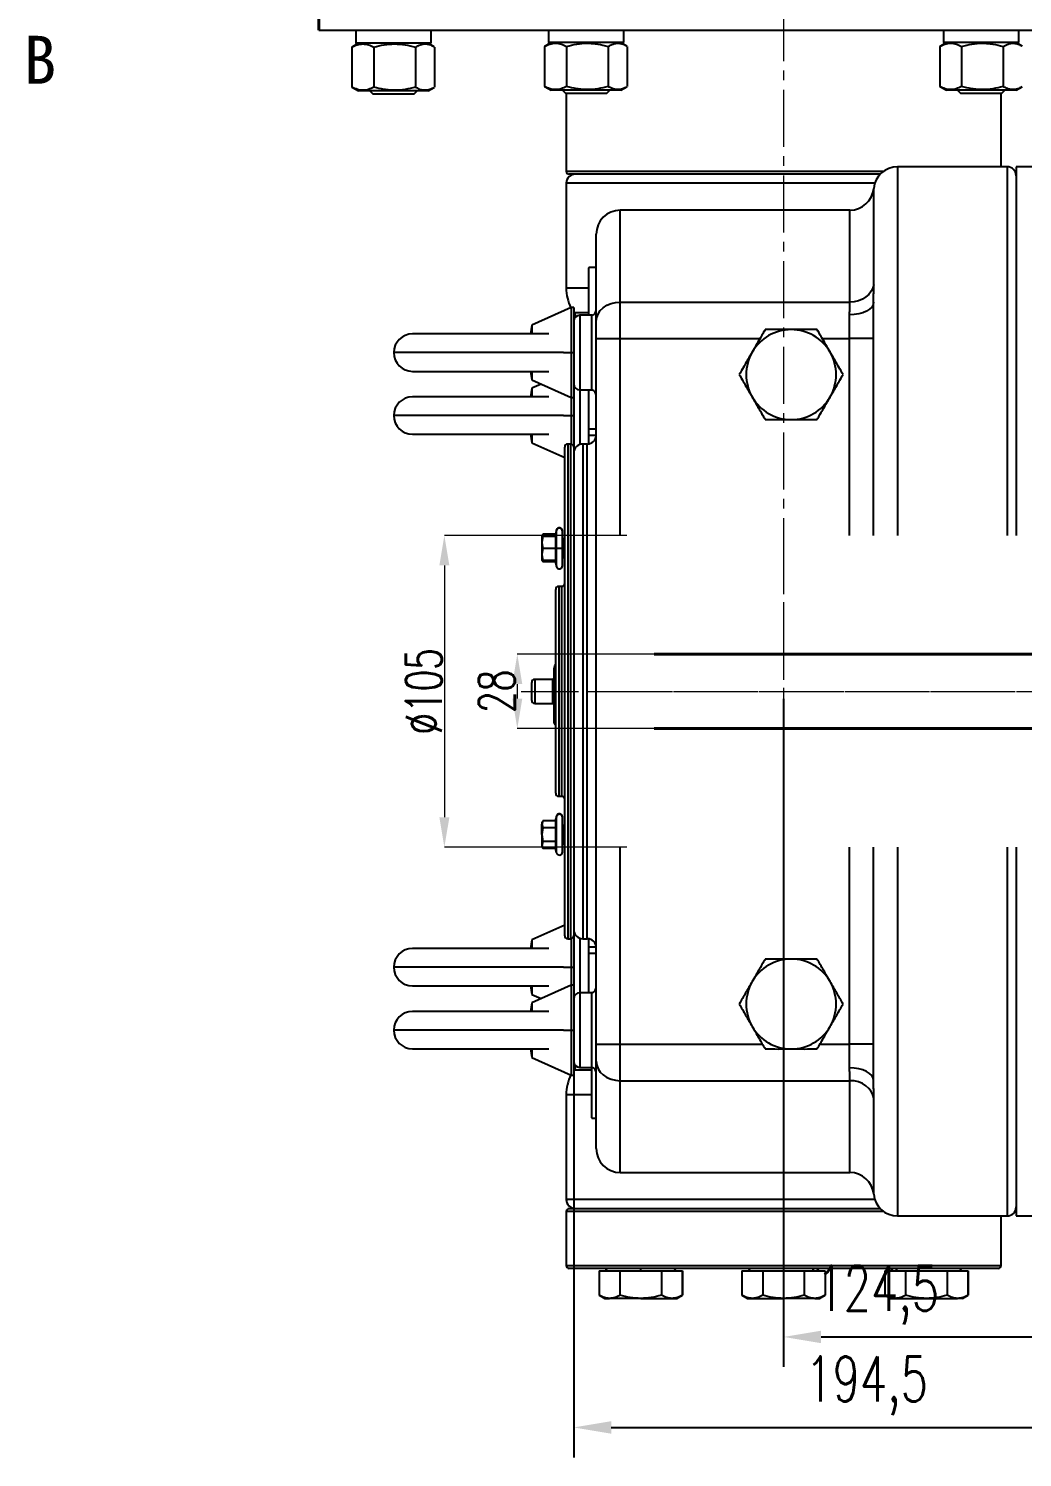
# Model space of a CAD drawing. Header units: millimetres. Extents: x 2055 to 5101, y 917 to 3070.
# Drawn here: x 2791.8 to 3123.2, y 1958.6 to 2435.2 of the extents above; entities that cross this region are included whole.
import ezdxf

# ---------------------------------------------------------------- set-up
doc = ezdxf.new("R2010")
doc.units = ezdxf.units.MM
doc.linetypes.add('CENTER2', pattern=[28.575, 19.05, -3.175, 3.175, -3.175])
doc.linetypes.add('点画线', pattern=[18, 12, -2, 2, -2])
for name, color, linetype, lineweight in [('AM_5', 3, 'Continuous', 25), ('中心线层', 1, '点画线', 18), ('文字', 7, 'Continuous', 13), ('粗实线', 7, 'Continuous', 40)]:
    doc.layers.add(name, color=color, linetype=linetype, lineweight=lineweight)
doc.styles.add('SLDTEXTSTYLE1', font='txt.shx', dxfattribs={"width": 0.7, "bigfont": 'gbcbig.shx'})
doc.styles.get("Standard").update_dxf_attribs({"font": 'arial.ttf'})
doc.styles.add('STYLE1', font='txt.shx', dxfattribs={"width": 0.8, "height": 3, "bigfont": 'hzdx.shx'})
doc.styles.add('TH_GBDIM', font='simplex.shx', dxfattribs={"width": 0.707, "bigfont": 'hzfs.shx'})
doc.dimstyles.new('ISO-25$0', dxfattribs={"dimtxt": 2.5, "dimasz": 2.5, "dimexe": 1.25, "dimexo": 0.625, "dimtad": 1, "dimtxsty": 'Standard', "dimcen": 2.5, "dimdle": 5, "dimadec": 0, "dimazin": 0, "dimtfac": 1, "dimtmove": 0, "dimatfit": 3, "dimfxl": 0, "dimarcsym": 0})
doc.dimstyles.new('SLDDIMSTYLE12$0', dxfattribs={"dimtxt": 12, "dimasz": 10, "dimexe": 0, "dimexo": 0.0625, "dimgap": 0.875, "dimtad": 1, "dimdec": 1, "dimlfac": 1.8, "dimrnd": 1e-09, "dimzin": 12, "dimdsep": 46, "dimtxsty": 'SLDTEXTSTYLE1', "dimcen": 0.09, "dimdle": 8.16, "dimclrd": 3, "dimclre": 3, "dimadec": 0, "dimazin": 3, "dimtfac": 1, "dimtdec": 1, "dimtofl": 0, "dimtmove": 0, "dimatfit": 3, "dimfxl": 0, "dimfrac": 2, "dimtolj": 1, "dimlwd": 5, "dimlwe": 5, "dimarcsym": 0})

# ---------------------------------------------------------------- blocks, each defined once
blk = doc.blocks.new('*U50')
at = {"layer": '中心线层', "color": 0, "linetype": 'CENTER2', "transparency": 16777216}
for p, q in [((0, 497.87), (0, -12.12)), ((0, 234.87), (0, 130.87)), ((0, 130.87), (0, -12.12))]:
    blk.add_line(p, q, dxfattribs=at)
blk = doc.blocks.new('*U48')
at = {"layer": '中心线层', "color": 0, "linetype": 'CENTER2', "transparency": 16777216}
for p, q in [((-173.73, 0), (46.77, 0)), ((-148.73, 0), (43.24, 0)), ((43.24, 0), (46.77, 0))]:
    blk.add_line(p, q, dxfattribs=at)
blk = doc.blocks.new('*D58')
at = {"color": 1, "linetype": 'Continuous', "transparency": 16777216}
for p, q in [((3043.6, 2211.66), (3043.6, 1988.81)), ((3168.1, 2062.66), (3168.1, 1988.81)), ((3056.1, 1998.81), (3155.6, 1998.81))]:
    blk.add_line(p, q, dxfattribs=at)
at = {"color": 1, "linetype": 'ByBlock', "transparency": 16777216}
for points in [[(3056.1, 2000.89), (3056.1, 1996.73), (3043.6, 1998.81)], [(3155.6, 2000.89), (3155.6, 1996.73), (3168.1, 1998.81)]]:
    blk.add_solid(points, dxfattribs=at)
at = {"layer": 'Defpoints', "color": 0, "linetype": 'ByBlock', "transparency": 16777216}
for p in [(3043.6, 2214.16), (3168.1, 2065.16), (3168.1, 1998.81)]:
    blk.add_point(p, dxfattribs=at)
at = {"color": 1, "linetype": 'ByBlock', "lineweight": 5, "transparency": 16777216, "insert": (3074.99, 2012.74), "char_height": 15, "attachment_point": 5, "style": 'TH_GBDIM'}
blk.add_mtext('124,5', dxfattribs=at)
blk = doc.blocks.new('*D59')
at = {"color": 1, "linetype": 'Continuous', "transparency": 16777216}
for p, q in [((2973.6, 2211.66), (2973.6, 1958.62)), ((3168.1, 2061.66), (3168.1, 1958.62)), ((2986.1, 1968.62), (3155.6, 1968.62))]:
    blk.add_line(p, q, dxfattribs=at)
at = {"color": 1, "linetype": 'ByBlock', "transparency": 16777216}
for points in [[(2986.1, 1970.7), (2986.1, 1966.53), (2973.6, 1968.62)], [(3155.6, 1970.7), (3155.6, 1966.53), (3168.1, 1968.62)]]:
    blk.add_solid(points, dxfattribs=at)
at = {"layer": 'Defpoints', "color": 0, "linetype": 'ByBlock', "transparency": 16777216}
for p in [(2973.6, 2214.16), (3168.1, 2064.16), (3168.1, 1968.62)]:
    blk.add_point(p, dxfattribs=at)
at = {"color": 1, "linetype": 'ByBlock', "lineweight": 5, "transparency": 16777216, "insert": (3071.3, 1982.54), "char_height": 15, "attachment_point": 5, "style": 'TH_GBDIM'}
blk.add_mtext('194,5', dxfattribs=at)
blk = doc.blocks.new('*D84')
at = {"layer": 'AM_5', "color": 3, "lineweight": 5, "transparency": 16777216}
blk.add_line((3000.36, 2226.58), (2954.78, 2226.58), dxfattribs=at)
at = {"layer": 'AM_5', "color": 3, "linetype": 'Continuous', "lineweight": 5, "transparency": 16777216}
for p, q in [((2954.78, 2216.58), (2954.78, 2211.74)), ((3000.36, 2201.74), (2954.78, 2201.74))]:
    blk.add_line(p, q, dxfattribs=at)
at = {"layer": 'AM_5', "color": 3, "transparency": 16777216}
for points in [[(2953.12, 2216.58), (2956.45, 2216.58), (2954.78, 2226.58)], [(2953.12, 2211.74), (2956.45, 2211.74), (2954.78, 2201.74)]]:
    blk.add_solid(points, dxfattribs=at)
at = {"layer": 'Defpoints', "color": 0, "transparency": 16777216}
for p in [(3000.43, 2226.58), (2954.78, 2201.74), (3000.43, 2201.74)]:
    blk.add_point(p, dxfattribs=at)
at = {"layer": 'AM_5', "color": 0, "transparency": 16777216, "insert": (2947.91, 2214.16), "char_height": 12, "attachment_point": 5, "rotation": 90, "style": 'SLDTEXTSTYLE1'}
blk.add_mtext('\\A1;28', dxfattribs=at)
blk = doc.blocks.new('*D74')
at = {"layer": 'AM_5', "color": 3, "lineweight": 5, "transparency": 16777216}
blk.add_line((2991.27, 2266.16), (2930.46, 2266.16), dxfattribs=at)
at = {"layer": 'AM_5', "color": 3, "linetype": 'Continuous', "lineweight": 5, "transparency": 16777216}
for p, q in [((2930.46, 2256.16), (2930.46, 2172.16)), ((2991.27, 2162.16), (2930.46, 2162.16))]:
    blk.add_line(p, q, dxfattribs=at)
at = {"layer": 'AM_5', "color": 3, "transparency": 16777216}
for points in [[(2928.8, 2256.16), (2932.13, 2256.16), (2930.46, 2266.16)], [(2928.8, 2172.16), (2932.13, 2172.16), (2930.46, 2162.16)]]:
    blk.add_solid(points, dxfattribs=at)
at = {"layer": 'Defpoints', "color": 0, "transparency": 16777216}
for p in [(2991.34, 2266.16), (2930.46, 2162.16), (2991.34, 2162.16)]:
    blk.add_point(p, dxfattribs=at)
at = {"layer": 'AM_5', "color": 0, "transparency": 16777216, "insert": (2923.59, 2214.16), "char_height": 12, "attachment_point": 5, "rotation": 90, "style": 'SLDTEXTSTYLE1'}
blk.add_mtext('\\A1;%%C105', dxfattribs=at)

msp = doc.modelspace()

# ---------------------------------------------------------------- linework, layer by layer
at = {"color": 7, "linetype": 'Continuous', "lineweight": 25}
for p, q in [((2888.592, 2434.658), (3200.16, 2434.658)), ((2900.935, 2434.427), (2900.935, 2430.327)), ((2926.035, 2430.327), (2926.035, 2434.427)), ((2965.183, 2434.658), (2965.183, 2430.558)), ((2990.283, 2430.558), (2990.283, 2434.658)), ((3096.937, 2434.658), (3096.937, 2430.558)), ((3122.037, 2430.558), (3122.037, 2434.658)), ((2899.877, 2429.157), (2899.636, 2429.038)), ((2899.636, 2429.038), (2899.636, 2415.715)), ((2901.86, 2430.327), (2899.867, 2429.176)), ((2926.035, 2430.327), (2900.935, 2430.327)), ((2901.026, 2430.327), (2900.972, 2429.814)), ((2906.952, 2429.038), (2906.952, 2415.715)), ((2920.801, 2429.038), (2920.801, 2415.715)), ((2927.104, 2429.176), (2925.11, 2430.327)), ((2927.334, 2415.715), (2927.334, 2429.038)), ((2964.125, 2429.388), (2963.884, 2429.269)), ((2963.884, 2429.269), (2963.884, 2415.946)), ((2966.108, 2430.558), (2964.114, 2429.407)), ((2990.283, 2430.558), (2965.183, 2430.558)), ((2965.274, 2430.558), (2965.22, 2430.045)), ((2971.2, 2429.269), (2971.2, 2415.946)), ((2985.049, 2429.269), (2985.049, 2415.946)), ((2991.352, 2429.407), (2989.358, 2430.558)), ((2991.582, 2415.946), (2991.582, 2429.269)), ((3095.879, 2429.388), (3095.638, 2429.269)), ((3095.638, 2429.269), (3095.638, 2415.946)), ((3097.862, 2430.558), (3095.868, 2429.407)), ((3122.037, 2430.558), (3096.937, 2430.558)), ((3097.028, 2430.558), (3096.974, 2430.045)), ((3102.953, 2429.269), (3102.953, 2415.946)), ((3116.802, 2429.269), (3116.802, 2415.946)), ((3123.106, 2429.407), (3121.112, 2430.558)), ((2899.636, 2415.715), (2899.877, 2415.6)), ((2899.865, 2415.579), (2901.86, 2414.427)), ((2925.11, 2414.427), (2901.86, 2414.427)), ((2905.568, 2414.427), (2906.568, 2413.427)), ((2906.568, 2413.427), (2920.403, 2413.427)), ((2920.403, 2413.427), (2921.403, 2414.427)), ((2925.11, 2414.427), (2927.106, 2415.579)), ((2963.884, 2415.946), (2964.125, 2415.831)), ((2964.113, 2415.81), (2966.108, 2414.658)), ((2989.358, 2414.658), (2966.108, 2414.658)), ((2969.816, 2414.658), (2970.816, 2413.658)), ((2970.816, 2413.658), (2984.651, 2413.658)), ((2971.102, 2413.658), (2971.102, 2387.658)), ((2984.651, 2413.658), (2985.651, 2414.658)), ((2989.358, 2414.658), (2991.354, 2415.81)), ((3095.638, 2415.946), (3095.879, 2415.831)), ((3095.866, 2415.81), (3097.862, 2414.658)), ((3121.112, 2414.658), (3097.862, 2414.658)), ((3101.569, 2414.658), (3102.569, 2413.658)), ((3102.569, 2413.658), (3116.404, 2413.658)), ((3116.102, 2389.158), (3116.102, 2413.658)), ((3116.102, 2409.158), (3116.102, 2413.658)), ((3116.404, 2413.658), (3117.404, 2414.658)), ((3121.112, 2414.658), (3123.108, 2415.81)), ((3118.102, 2389.158), (3081.602, 2389.158)), ((3138.56, 2389.158), (3121.102, 2389.158)), ((3121.102, 2389.158), (3121.102, 2266.158)), ((2971.102, 2383.658), (2971.102, 2348.699)), ((3043.602, 2386.658), (2972.102, 2386.658)), ((3075.792, 2386.658), (3043.602, 2386.658)), ((3065.672, 2374.658), (2989.102, 2374.658)), ((2981.102, 2337.55), (2981.102, 2366.658)), ((2981.102, 2355.511), (2978.602, 2355.511)), ((2981.102, 2355.5), (2978.602, 2355.5)), ((2972.768, 2342.155), (2959.657, 2336.255)), ((2973.602, 2342.155), (2972.768, 2342.155)), ((2972.768, 2342.155), (2972.768, 2327.155)), ((2973.602, 2342.155), (2973.602, 2327.155)), ((2973.621, 2340.379), (2974.408, 2339.198)), ((2989.102, 2331.886), (2989.102, 2344.023)), ((2989.102, 2344.023), (3065.672, 2344.023)), ((3073.602, 2266.158), (3073.602, 2343.955)), ((2959.657, 2336.255), (2959.148, 2333.405)), ((2959.657, 2336.255), (2959.657, 2333.405)), ((2979.673, 2339.593), (2975.602, 2339.593)), ((2979.673, 2314.718), (2979.673, 2339.593)), ((2981.102, 2331.886), (2981.102, 2337.55)), ((3065.602, 2331.886), (3065.602, 2339.757)), ((2965.241, 2333.405), (2919.852, 2333.405)), ((2981.102, 2331.886), (2989.102, 2331.886)), ((2981.102, 2096.429), (2981.102, 2331.886)), ((2989.102, 2266.158), (2989.102, 2331.886)), ((3073.602, 2331.886), (3065.602, 2331.886)), ((3065.602, 2266.158), (3065.602, 2331.886)), ((2972.768, 2327.155), (2972.768, 2312.155)), ((2972.768, 2327.155), (2973.602, 2327.155)), ((2973.602, 2327.155), (2973.602, 2312.155)), ((2919.852, 2320.905), (2965.241, 2320.905)), ((2959.148, 2320.905), (2959.657, 2318.055)), ((2959.657, 2320.905), (2959.657, 2318.055)), ((2959.657, 2318.055), (2972.768, 2312.155)), ((2962.761, 2316.659), (2959.657, 2315.262)), ((2973.603, 2316.659), (2973.602, 2316.599)), ((2965.241, 2312.412), (2919.852, 2312.412)), ((2959.657, 2315.262), (2959.148, 2312.412)), ((2959.657, 2315.262), (2959.657, 2312.412)), ((2972.768, 2312.155), (2973.602, 2312.155)), ((2972.768, 2312.155), (2972.768, 2306.162)), ((2973.602, 2312.155), (2973.602, 2306.162)), ((2975.602, 2314.718), (2979.673, 2314.718)), ((2978.602, 2301.658), (2978.602, 2314.718)), ((2972.768, 2306.162), (2973.602, 2306.162)), ((2972.768, 2306.162), (2972.768, 2296.644)), ((2973.602, 2306.162), (2973.602, 2295.724)), ((2919.852, 2299.912), (2965.241, 2299.912)), ((2959.148, 2299.912), (2959.657, 2297.062)), ((2959.657, 2299.912), (2959.657, 2297.062)), ((2981.102, 2301.658), (2978.602, 2301.658)), ((2978.602, 2299.464), (2978.602, 2301.658)), ((2981.096, 2299.464), (2978.602, 2299.464)), ((2978.602, 2296.7), (2978.602, 2299.464)), ((2959.657, 2297.062), (2970.602, 2292.137)), ((2970.602, 2214.158), (2970.602, 2295.658)), ((2972.602, 2296.658), (2971.602, 2296.658)), ((2973.602, 2295.658), (2973.602, 2214.158)), ((2978.102, 2296.658), (2976.602, 2296.658)), ((2963.321, 2266.601), (2962.952, 2265.962)), ((2962.952, 2265.962), (2962.952, 2265.812)), ((2963.309, 2265.812), (2962.952, 2263.812)), ((2962.952, 2265.812), (2963.309, 2265.812)), ((2962.952, 2265.812), (2962.952, 2263.812)), ((2963.309, 2266.581), (2963.009, 2265.612)), ((2967.5, 2266.581), (2963.309, 2266.581)), ((2967.5, 2265.812), (2963.309, 2265.812)), ((2967.886, 2267.871), (2967.345, 2265.854)), ((2967.886, 2268.021), (2967.5, 2266.581)), ((2967.5, 2265.812), (2967.5, 2261.812)), ((2969.852, 2267.612), (2969.852, 2267.762)), ((2969.852, 2261.812), (2969.852, 2267.612)), ((2970.602, 2264.962), (2970.102, 2264.962)), ((2970.102, 2264.812), (2970.102, 2258.812)), ((2970.102, 2264.812), (2970.602, 2264.812)), ((2962.952, 2263.812), (2963.309, 2261.812)), ((2962.952, 2263.812), (2962.952, 2259.812)), ((2963.309, 2261.812), (2962.952, 2259.812)), ((2962.952, 2259.812), (2963.309, 2257.812)), ((2962.952, 2259.812), (2962.952, 2257.812)), ((2967.5, 2261.812), (2963.309, 2261.812)), ((2967.5, 2261.812), (2967.5, 2257.812)), ((2967.886, 2261.812), (2967.5, 2261.812)), ((2969.852, 2261.812), (2967.886, 2261.812)), ((2969.852, 2256.012), (2969.852, 2261.812)), ((2963.309, 2257.812), (2962.952, 2257.812)), ((2963.038, 2257.812), (2963.321, 2257.323)), ((2963.102, 2258.012), (2963.309, 2257.344)), ((2967.5, 2257.812), (2963.309, 2257.812)), ((2967.46, 2257.344), (2963.309, 2257.344)), ((2967.345, 2257.771), (2967.886, 2255.754)), ((2970.102, 2258.812), (2970.602, 2258.812)), ((2967.602, 2180.158), (2967.602, 2248.158)), ((2969.602, 2249.158), (2968.602, 2249.158)), ((2967.102, 2218.657), (2967.102, 2221.811)), ((2959.602, 2211.158), (2959.602, 2217.158)), ((2966.602, 2218.158), (2960.602, 2218.158)), ((2967.102, 2218.657), (2967.102, 2212.393)), ((2967.102, 2206.323), (2967.102, 2212.393)), ((2970.602, 2132.658), (2970.602, 2214.158)), ((2973.602, 2214.158), (2973.602, 2132.658)), ((2960.602, 2210.158), (2966.602, 2210.158)), ((2967.102, 2203.588), (2967.102, 2206.323)), ((2968.602, 2179.158), (2969.602, 2179.158)), ((2963.321, 2170.992), (2962.952, 2170.353)), ((2963.309, 2170.972), (2962.952, 2169.817)), ((2962.952, 2170.503), (2962.952, 2170.353)), ((2962.952, 2170.353), (2962.952, 2169.817)), ((2962.952, 2169.817), (2963.309, 2168.662)), ((2962.952, 2166.353), (2962.952, 2169.817)), ((2963.309, 2168.662), (2962.952, 2166.353)), ((2967.5, 2170.972), (2963.309, 2170.972)), ((2967.5, 2168.662), (2963.309, 2168.662)), ((2967.886, 2172.562), (2967.46, 2170.972)), ((2967.886, 2172.412), (2967.5, 2170.972)), ((2967.5, 2170.972), (2967.5, 2168.662)), ((2967.5, 2168.662), (2967.5, 2164.044)), ((2967.886, 2160.294), (2967.886, 2172.412)), ((2969.852, 2172.153), (2969.852, 2172.303)), ((2969.852, 2160.553), (2969.852, 2172.153)), ((2970.102, 2169.503), (2970.602, 2169.503)), ((2970.602, 2169.353), (2970.102, 2169.353)), ((2962.952, 2166.353), (2963.309, 2164.044)), ((2962.952, 2166.353), (2962.952, 2162.889)), ((2963.309, 2164.044), (2962.952, 2162.889)), ((2967.5, 2164.044), (2963.309, 2164.044)), ((2967.5, 2164.044), (2967.5, 2161.734)), ((2970.102, 2166.353), (2969.852, 2166.353)), ((2962.952, 2162.889), (2963.309, 2161.734)), ((2962.952, 2162.889), (2962.952, 2162.353)), ((2962.952, 2162.353), (2963.321, 2161.714)), ((2967.5, 2161.734), (2963.309, 2161.734)), ((2967.886, 2160.294), (2967.5, 2161.734)), ((2970.102, 2163.353), (2970.602, 2163.353)), ((2989.102, 2096.429), (2989.102, 2162.158)), ((3065.602, 2096.429), (3065.602, 2162.158)), ((3073.602, 2084.36), (3073.602, 2162.158)), ((3121.102, 2162.158), (3121.102, 2039.158)), ((2970.602, 2136.178), (2959.657, 2131.253)), ((2959.657, 2131.253), (2959.148, 2128.403)), ((2959.657, 2131.253), (2959.657, 2128.403)), ((2971.602, 2131.658), (2972.602, 2131.658)), ((2972.768, 2131.672), (2972.768, 2122.153)), ((2973.602, 2132.591), (2973.602, 2122.153)), ((2976.602, 2131.658), (2978.102, 2131.658)), ((2978.602, 2128.852), (2978.602, 2131.616)), ((2965.241, 2128.403), (2919.852, 2128.403)), ((2978.602, 2126.658), (2978.602, 2128.852)), ((2981.096, 2128.852), (2978.602, 2128.852)), ((2981.102, 2126.658), (2978.602, 2126.658)), ((2978.602, 2113.597), (2978.602, 2126.658)), ((2972.768, 2122.153), (2973.602, 2122.153)), ((2972.768, 2122.153), (2972.768, 2116.16)), ((2973.602, 2122.153), (2973.602, 2116.16)), ((2919.852, 2115.903), (2965.241, 2115.903)), ((2959.148, 2115.903), (2959.657, 2113.053)), ((2972.768, 2116.16), (2959.657, 2110.26)), ((2959.657, 2115.903), (2959.657, 2113.053)), ((2959.657, 2113.053), (2962.761, 2111.657)), ((2973.602, 2116.16), (2972.768, 2116.16)), ((2972.768, 2116.16), (2972.768, 2101.16)), ((2973.602, 2116.16), (2973.602, 2101.16)), ((2973.602, 2111.716), (2973.603, 2111.657)), ((2979.673, 2113.597), (2975.602, 2113.597)), ((2979.673, 2088.722), (2979.673, 2113.597)), ((2965.241, 2107.41), (2919.852, 2107.41)), ((2959.657, 2110.26), (2959.148, 2107.41)), ((2959.657, 2110.26), (2959.657, 2107.41)), ((2972.768, 2101.16), (2972.768, 2086.16)), ((2972.768, 2101.16), (2973.602, 2101.16)), ((2973.602, 2101.16), (2973.602, 2086.16)), ((2919.852, 2094.91), (2965.241, 2094.91)), ((2959.148, 2094.91), (2959.657, 2092.06)), ((2959.657, 2094.91), (2959.657, 2092.06)), ((2981.102, 2090.765), (2981.102, 2096.429)), ((2981.102, 2096.429), (2989.102, 2096.429)), ((2989.102, 2084.292), (2989.102, 2096.429)), ((3065.602, 2088.558), (3065.602, 2096.429)), ((3073.602, 2096.429), (3065.602, 2096.429)), ((2959.657, 2092.06), (2972.768, 2086.16)), ((2974.408, 2089.118), (2973.621, 2087.937)), ((2975.602, 2088.722), (2979.673, 2088.722)), ((2981.102, 2061.658), (2981.102, 2090.765)), ((2972.768, 2086.16), (2973.602, 2086.16)), ((2989.102, 2084.292), (3065.672, 2084.292)), ((2971.102, 2079.616), (2971.102, 2044.658)), ((2979.602, 2071.815), (2981.102, 2071.815)), ((2989.102, 2053.658), (3065.672, 2053.658)), ((2971.102, 2040.658), (2971.102, 2022.658)), ((2972.102, 2041.658), (3075.792, 2041.658)), ((3081.602, 2039.158), (3118.102, 2039.158)), ((3116.102, 2022.658), (3116.102, 2039.158)), ((3121.102, 2039.158), (3138.56, 2039.158)), ((3115.102, 2021.658), (2972.102, 2021.658)), ((2984.706, 2021.658), (2984.244, 2020.858)), ((2995.951, 2020.858), (2995.951, 2021.658)), ((3007.658, 2020.858), (3007.196, 2021.658)), ((3007.697, 2020.858), (3007.235, 2021.658)), ((3032.318, 2021.658), (3031.856, 2020.858)), ((3053.702, 2020.858), (3053.302, 2021.658)), ((3055.27, 2020.858), (3054.808, 2021.658)), ((3055.347, 2020.858), (3054.886, 2021.658)), ((3079.969, 2021.658), (3079.507, 2020.858)), ((3081.075, 2020.858), (3081.475, 2021.658)), ((3102.921, 2020.858), (3102.459, 2021.658)), ((3102.959, 2020.858), (3102.498, 2021.658)), ((2982.095, 2020.858), (2982.095, 2012.729)), ((2982.095, 2020.858), (2989.023, 2020.858)), ((2989.023, 2020.858), (2989.023, 2012.729)), ((2989.023, 2020.858), (3002.879, 2020.858)), ((3002.879, 2020.858), (3002.879, 2012.729)), ((3002.879, 2020.858), (3009.807, 2020.858)), ((3009.807, 2020.858), (3009.846, 2020.858)), ((3009.807, 2020.858), (3009.807, 2012.729)), ((3009.846, 2020.858), (3009.846, 2012.729)), ((3029.707, 2020.858), (3029.707, 2012.729)), ((3029.707, 2020.858), (3036.635, 2020.858)), ((3036.635, 2020.858), (3036.635, 2012.729)), ((3036.635, 2020.858), (3050.491, 2020.858)), ((3050.491, 2020.858), (3050.491, 2012.729)), ((3050.491, 2020.858), (3057.42, 2020.858)), ((3057.42, 2020.858), (3057.42, 2012.729)), ((3057.42, 2020.858), (3057.497, 2020.858)), ((3057.497, 2020.858), (3057.497, 2012.729)), ((3077.357, 2020.858), (3077.357, 2012.729)), ((3077.357, 2020.858), (3084.286, 2020.858)), ((3084.286, 2020.858), (3084.286, 2012.729)), ((3084.286, 2020.858), (3098.142, 2020.858)), ((3098.142, 2020.858), (3098.142, 2012.729)), ((3098.142, 2020.858), (3105.07, 2020.858)), ((3105.07, 2020.858), (3105.07, 2012.729)), ((3105.07, 2020.858), (3105.109, 2020.858)), ((3105.109, 2020.858), (3105.109, 2012.729)), ((2982.076, 2012.741), (2983.951, 2011.658)), ((2983.951, 2011.658), (2985.559, 2011.658)), ((2995.951, 2011.658), (2985.559, 2011.658)), ((2995.951, 2011.658), (3006.343, 2011.658)), ((3006.343, 2011.658), (3007.951, 2011.658)), ((3007.951, 2011.658), (3009.827, 2012.741)), ((3007.951, 2011.658), (3007.99, 2011.658)), ((3009.846, 2012.729), (3009.879, 2012.748)), ((3029.674, 2012.749), (3031.563, 2011.658)), ((3031.563, 2011.658), (3033.171, 2011.658)), ((3033.171, 2011.658), (3043.563, 2011.658)), ((3053.955, 2011.658), (3043.563, 2011.658)), ((3053.955, 2011.658), (3055.563, 2011.658)), ((3055.563, 2011.658), (3057.453, 2012.749)), ((3055.563, 2011.658), (3055.641, 2011.658)), ((3057.497, 2012.729), (3057.53, 2012.749)), ((3077.325, 2012.748), (3079.214, 2011.658)), ((3079.214, 2011.658), (3080.822, 2011.658)), ((3080.822, 2011.658), (3091.214, 2011.658)), ((3091.214, 2011.658), (3101.606, 2011.658)), ((3103.214, 2011.658), (3101.606, 2011.658)), ((3103.214, 2011.658), (3105.111, 2012.753)), ((3103.214, 2011.658), (3103.253, 2011.658)), ((3105.109, 2012.729), (3105.128, 2012.741))]:
    msp.add_line(p, q, dxfattribs=at)
at = {"color": 8, "linetype": 'Continuous', "lineweight": 25}
for p, q in [((3081.602, 2389.158), (3081.602, 2266.158)), ((3118.102, 2389.158), (3118.102, 2266.158)), ((2971.102, 2387.658), (3076.938, 2387.658)), ((3043.602, 2383.658), (2971.102, 2383.658)), ((3074.002, 2383.658), (3043.602, 2383.658)), ((3073.637, 2349.889), (3073.637, 2381.908)), ((2989.102, 2344.023), (2989.102, 2374.658)), ((3065.672, 2344.023), (3065.672, 2374.658)), ((2978.58, 2348.699), (2971.102, 2348.699)), ((2978.586, 2340.379), (2973.621, 2340.379)), ((2975.602, 2339.593), (2975.602, 2327.155)), ((2989.102, 2331.886), (3035.727, 2331.886)), ((3056.477, 2331.886), (3065.602, 2331.886)), ((2970.213, 2327.155), (2913.602, 2327.155)), ((2970.213, 2327.155), (2972.768, 2327.155)), ((2975.602, 2327.155), (2975.602, 2314.718)), ((2975.602, 2314.718), (2975.602, 2306.162)), ((2970.213, 2306.162), (2913.602, 2306.162)), ((2970.213, 2306.162), (2972.768, 2306.162)), ((2975.602, 2306.162), (2975.602, 2296.486)), ((2971.602, 2296.658), (2971.602, 2214.158)), ((2972.602, 2214.158), (2972.602, 2296.658)), ((2976.602, 2296.658), (2976.602, 2131.658)), ((2978.102, 2214.158), (2978.102, 2296.658)), ((2967.886, 2267.871), (2967.886, 2268.021)), ((2967.886, 2261.812), (2967.886, 2267.871)), ((2970.102, 2264.962), (2970.102, 2264.812)), ((2967.886, 2255.754), (2967.886, 2261.812)), ((2968.602, 2249.158), (2968.602, 2179.158)), ((2969.602, 2179.158), (2969.602, 2249.158)), ((2960.602, 2218.158), (2960.602, 2210.158)), ((2966.602, 2210.158), (2966.602, 2218.158)), ((2971.602, 2214.158), (2971.602, 2131.658)), ((2972.602, 2131.658), (2972.602, 2214.158)), ((2978.102, 2131.658), (2978.102, 2214.158)), ((2967.886, 2172.412), (2967.886, 2172.562)), ((2970.102, 2169.503), (2970.102, 2169.353)), ((2970.102, 2169.353), (2970.102, 2166.353)), ((2970.102, 2166.353), (2970.102, 2163.353)), ((2970.102, 2166.353), (2970.602, 2166.353)), ((3081.602, 2162.158), (3081.602, 2039.158)), ((3118.102, 2162.158), (3118.102, 2039.158)), ((2975.602, 2131.829), (2975.602, 2122.153)), ((2970.213, 2122.153), (2913.602, 2122.153)), ((2970.213, 2122.153), (2972.768, 2122.153)), ((2975.602, 2122.153), (2975.602, 2113.597)), ((2975.602, 2113.597), (2975.602, 2101.16)), ((2970.213, 2101.16), (2913.602, 2101.16)), ((2970.213, 2101.16), (2972.768, 2101.16)), ((2975.602, 2101.16), (2975.602, 2088.722)), ((2989.102, 2096.429), (3036.533, 2096.429)), ((3055.67, 2096.429), (3065.602, 2096.429)), ((2973.621, 2087.937), (2979.467, 2087.937)), ((2989.102, 2053.658), (2989.102, 2084.292)), ((3065.672, 2053.658), (3065.672, 2084.292)), ((2979.517, 2079.616), (2971.102, 2079.616)), ((3073.637, 2046.408), (3073.637, 2078.426)), ((3074.002, 2044.658), (2971.102, 2044.658)), ((3076.938, 2040.658), (2971.102, 2040.658)), ((2971.102, 2022.658), (3116.102, 2022.658))]:
    msp.add_line(p, q, dxfattribs=at)
at = {"color": 7, "linetype": 'Continuous', "lineweight": 25, "flags": 128}
for points in [[(3073.637, 2349.889), (3073.364, 2348.717), (3072.83, 2347.604), (3072.052, 2346.591), (3071.057, 2345.709), (3069.88, 2344.991), (3068.559, 2344.459), (3067.141, 2344.133), (3065.672, 2344.023)], [(2981.102, 2337.55), (2981.256, 2338.813), (2981.711, 2340.027), (2982.45, 2341.146), (2983.445, 2342.127), (2984.657, 2342.932), (2986.04, 2343.53), (2987.541, 2343.899), (2989.102, 2344.023)], [(3073.602, 2343.955), (3073.448, 2343.136), (3072.993, 2342.349), (3072.254, 2341.623), (3071.259, 2340.987), (3070.046, 2340.465), (3068.663, 2340.077), (3067.163, 2339.838), (3065.602, 2339.757)], [(2967.102, 2221.811), (2967.283, 2222.67), (2967.602, 2223.199)], [(2967.102, 2221.811), (2967.111, 2221.864), (2967.14, 2221.915), (2967.186, 2221.963), (2967.248, 2222.004), (2967.324, 2222.038), (2967.41, 2222.063), (2967.504, 2222.079), (2967.602, 2222.084)], [(2981.102, 2090.765), (2981.256, 2089.502), (2981.711, 2088.288), (2982.45, 2087.169), (2983.445, 2086.188), (2984.657, 2085.383), (2986.04, 2084.785), (2987.541, 2084.417), (2989.102, 2084.292)], [(3073.602, 2084.36), (3073.448, 2085.179), (3072.993, 2085.967), (3072.254, 2086.692), (3071.259, 2087.329), (3070.046, 2087.851), (3068.663, 2088.239), (3067.163, 2088.477), (3065.602, 2088.558)], [(3073.637, 2078.426), (3073.364, 2079.599), (3072.83, 2080.711), (3072.052, 2081.725), (3071.057, 2082.606), (3069.88, 2083.325), (3068.559, 2083.856), (3067.141, 2084.182), (3065.672, 2084.292)]]:
    msp.add_lwpolyline(points, dxfattribs=at)
at = {"color": 7, "linetype": 'Continuous', "lineweight": 25}
for centre, radius, start, end in [((3081.602, 2381.158), 8, 90, 174.62062), ((3118.102, 2386.158), 3, 0, 90), ((2972.102, 2387.658), 1, 180, 270), ((2974.102, 2383.658), 3, 90, 180), ((3065.672, 2382.658), 8, 270, 354.62062), ((2989.102, 2366.658), 8, 90, 180), ((2986.102, 2348.699), 15, 180, 206.12261), ((2979.102, 2341.51), 2, 286.60155, 0), ((2975.602, 2337.593), 2, 90, 180), ((2919.852, 2327.155), 6.25, 90, 180), ((3046.102, 2319.815), 15, 90, 150), ((3046.102, 2319.815), 15, 30, 90), ((2919.852, 2327.155), 6.25, 180, 270), ((3046.102, 2319.815), 15, 150, 210), ((3046.102, 2319.815), 15, 330, 30), ((2975.602, 2316.718), 2, 180, 270), ((2919.852, 2306.162), 6.25, 90, 180), ((2979.102, 2312.801), 2, 0, 73.39845), ((3046.102, 2319.815), 15, 210, 270), ((3046.102, 2319.815), 15, 270, 330), ((2919.852, 2306.162), 6.25, 180, 270), ((2978.102, 2299.658), 3, 270, 0), ((2971.602, 2295.658), 1, 90, 180), ((2972.602, 2295.658), 1, 0, 90), ((2976.602, 2293.658), 3, 90, 180), ((2975.602, 2295.724), 2, 180, 207.51443), ((2968.852, 2267.762), 1, 0, 165), ((2968.852, 2267.612), 1, 0, 165), ((2970.102, 2265.212), 0.25, 180, 270), ((2970.102, 2265.062), 0.25, 180, 270), ((2968.852, 2256.012), 1, 195, 0), ((2970.102, 2258.562), 0.25, 90, 180), ((2969.602, 2250.158), 1, 270, 0), ((2968.602, 2248.158), 1, 90, 180), ((2960.602, 2217.158), 1, 90, 180), ((2966.602, 2218.658), 0.5, 270, 0), ((2960.602, 2211.158), 1, 180, 270), ((2966.602, 2209.658), 0.5, 0, 90), ((2968.602, 2180.158), 1, 180, 270), ((2969.602, 2178.158), 1, 0, 90), ((2968.852, 2172.303), 1, 0, 165), ((2968.852, 2172.153), 1, 0, 165), ((2970.102, 2169.753), 0.25, 180, 270), ((2970.102, 2169.603), 0.25, 180, 270), ((2968.852, 2160.553), 1, 195, 0), ((2970.102, 2163.103), 0.25, 90, 180), ((2971.602, 2132.658), 1, 180, 270), ((2972.602, 2132.658), 1, 270, 0), ((2976.602, 2134.658), 3, 180, 270), ((2975.602, 2132.591), 2, 152.48557, 180), ((2978.102, 2128.658), 3, 0, 90), ((2919.852, 2122.153), 6.25, 90, 180), ((2919.852, 2122.153), 6.25, 180, 270), ((3046.102, 2109.857), 15, 90, 150), ((3046.102, 2109.857), 15, 30, 90), ((3046.102, 2109.857), 15, 150, 210), ((3046.102, 2109.857), 15, 330, 30), ((2975.602, 2111.597), 2, 90, 180), ((2979.102, 2115.514), 2, 286.60155, 0), ((2919.852, 2101.16), 6.25, 90, 180), ((3046.102, 2109.857), 15, 210, 270), ((3046.102, 2109.857), 15, 270, 330), ((2919.852, 2101.16), 6.25, 180, 270), ((2975.602, 2090.722), 2, 180, 270), ((2979.102, 2086.806), 2, 0, 73.39845), ((2986.102, 2079.616), 15, 153.87739, 180), ((2989.102, 2061.658), 8, 180, 270), ((3065.672, 2045.658), 8, 5.37938, 90), ((3081.602, 2047.158), 8, 185.37938, 270), ((2974.102, 2044.658), 3, 180, 270), ((2972.102, 2040.658), 1, 90, 180), ((3118.102, 2042.158), 3, 270, 0), ((2972.102, 2022.658), 1, 180, 270), ((3115.102, 2022.658), 1, 270, 0)]:
    msp.add_arc(centre, radius, start, end, dxfattribs=at)
for centre, major_axis, ratio, start_param, end_param in [((2967.602, 2206.323), (-0.5, 0), 0.290225, 0, 1.5707963), ((2967.602, 2203.588), (0, 0.692), 0.7224842, 1.5707963, 3.1415927)]:
    msp.add_ellipse(centre, major_axis=major_axis, ratio=ratio, start_param=start_param, end_param=end_param, dxfattribs=at)
for points, knots in [([(2899.636, 2429.038), (2900.234, 2429.365), (2900.835, 2429.634), (2902.051, 2430.007), (2902.665, 2430.109), (2903.598, 2430.111), (2903.91, 2430.086), (2904.528, 2429.988), (2904.835, 2429.915), (2905.751, 2429.635), (2906.354, 2429.365), (2906.952, 2429.038)], [0, 0, 0, 0, 0.25, 0.25, 0.5, 0.5, 0.625, 0.625, 0.75, 0.75, 1, 1, 1, 1]), ([(2906.952, 2429.038), (2908.082, 2429.365), (2909.221, 2429.634), (2911.523, 2430.007), (2912.686, 2430.109), (2914.452, 2430.111), (2915.043, 2430.086), (2916.213, 2429.988), (2916.794, 2429.915), (2918.527, 2429.635), (2919.669, 2429.365), (2920.801, 2429.038)], [0, 0, 0, 0, 0.25, 0.25, 0.5, 0.5, 0.625, 0.625, 0.75, 0.75, 1, 1, 1, 1]), ([(2920.801, 2429.038), (2921.368, 2429.348), (2922.514, 2429.975), (2924.213, 2430.2), (2925.755, 2429.891), (2926.671, 2429.389), (2927.094, 2429.157)], [0, 0, 0, 0, 0.27487, 0.5557011, 0.7950175, 1, 1, 1, 1]), ([(2963.884, 2429.269), (2964.481, 2429.596), (2965.083, 2429.865), (2966.299, 2430.238), (2966.913, 2430.34), (2967.846, 2430.342), (2968.158, 2430.317), (2968.776, 2430.219), (2969.083, 2430.146), (2969.999, 2429.866), (2970.602, 2429.596), (2971.2, 2429.269)], [0, 0, 0, 0, 0.25, 0.25, 0.5, 0.5, 0.625, 0.625, 0.75, 0.75, 1, 1, 1, 1]), ([(2971.2, 2429.269), (2972.33, 2429.596), (2973.469, 2429.865), (2975.771, 2430.238), (2976.933, 2430.34), (2978.7, 2430.342), (2979.291, 2430.317), (2980.461, 2430.219), (2981.042, 2430.146), (2982.775, 2429.866), (2983.917, 2429.596), (2985.049, 2429.269)], [0, 0, 0, 0, 0.25, 0.25, 0.5, 0.5, 0.625, 0.625, 0.75, 0.75, 1, 1, 1, 1]), ([(2985.049, 2429.269), (2985.616, 2429.579), (2986.762, 2430.205), (2988.461, 2430.431), (2990.003, 2430.122), (2990.919, 2429.62), (2991.341, 2429.388)], [0, 0, 0, 0, 0.27487, 0.5557011, 0.7950175, 1, 1, 1, 1]), ([(3095.638, 2429.269), (3096.235, 2429.596), (3096.837, 2429.865), (3098.052, 2430.238), (3098.667, 2430.34), (3099.6, 2430.342), (3099.912, 2430.317), (3100.53, 2430.219), (3100.837, 2430.146), (3101.752, 2429.866), (3102.355, 2429.596), (3102.953, 2429.269)], [0, 0, 0, 0, 0.25, 0.25, 0.5, 0.5, 0.625, 0.625, 0.75, 0.75, 1, 1, 1, 1]), ([(3102.953, 2429.269), (3104.084, 2429.596), (3105.223, 2429.865), (3107.524, 2430.238), (3108.687, 2430.34), (3110.453, 2430.342), (3111.045, 2430.317), (3112.215, 2430.219), (3112.796, 2430.146), (3114.529, 2429.866), (3115.67, 2429.596), (3116.802, 2429.269)], [0, 0, 0, 0, 0.25, 0.25, 0.5, 0.5, 0.625, 0.625, 0.75, 0.75, 1, 1, 1, 1]), ([(3116.802, 2429.269), (3117.369, 2429.579), (3118.516, 2430.205), (3120.214, 2430.431), (3121.757, 2430.122), (3122.672, 2429.62), (3123.095, 2429.388)], [0, 0, 0, 0, 0.27487, 0.5557011, 0.7950175, 1, 1, 1, 1]), ([(2906.952, 2415.715), (2906.355, 2415.388), (2905.753, 2415.119), (2904.537, 2414.746), (2903.923, 2414.644), (2902.99, 2414.643), (2902.678, 2414.668), (2902.06, 2414.766), (2901.753, 2414.838), (2900.837, 2415.118), (2900.234, 2415.388), (2899.636, 2415.715)], [0, 0, 0, 0, 0.25, 0.25, 0.5, 0.5, 0.625, 0.625, 0.75, 0.75, 1, 1, 1, 1]), ([(2920.801, 2415.715), (2919.67, 2415.388), (2918.531, 2415.119), (2916.23, 2414.746), (2915.067, 2414.644), (2913.301, 2414.643), (2912.709, 2414.668), (2911.539, 2414.766), (2910.958, 2414.838), (2909.225, 2415.118), (2908.084, 2415.388), (2906.952, 2415.715)], [0, 0, 0, 0, 0.25, 0.25, 0.5, 0.5, 0.625, 0.625, 0.75, 0.75, 1, 1, 1, 1]), ([(2927.094, 2415.6), (2926.606, 2415.337), (2925.539, 2414.759), (2923.922, 2414.553), (2922.299, 2414.886), (2921.303, 2415.437), (2920.801, 2415.715)], [0, 0, 0, 0, 0.23618419, 0.51698793, 0.75628114, 1, 1, 1, 1]), ([(2971.2, 2415.946), (2970.602, 2415.619), (2970.001, 2415.35), (2968.785, 2414.977), (2968.171, 2414.875), (2967.238, 2414.874), (2966.925, 2414.899), (2966.307, 2414.997), (2966.001, 2415.069), (2965.085, 2415.349), (2964.482, 2415.619), (2963.884, 2415.946)], [0, 0, 0, 0, 0.25, 0.25, 0.5, 0.5, 0.625, 0.625, 0.75, 0.75, 1, 1, 1, 1]), ([(2985.049, 2415.946), (2983.918, 2415.619), (2982.779, 2415.35), (2980.478, 2414.977), (2979.315, 2414.875), (2977.549, 2414.874), (2976.957, 2414.899), (2975.787, 2414.997), (2975.206, 2415.069), (2973.473, 2415.349), (2972.332, 2415.619), (2971.2, 2415.946)], [0, 0, 0, 0, 0.25, 0.25, 0.5, 0.5, 0.625, 0.625, 0.75, 0.75, 1, 1, 1, 1]), ([(2991.342, 2415.831), (2990.854, 2415.568), (2989.787, 2414.99), (2988.17, 2414.784), (2986.546, 2415.117), (2985.551, 2415.668), (2985.049, 2415.946)], [0, 0, 0, 0, 0.23618419, 0.51698793, 0.75628114, 1, 1, 1, 1]), ([(3102.953, 2415.946), (3102.356, 2415.619), (3101.754, 2415.35), (3100.539, 2414.977), (3099.924, 2414.875), (3098.992, 2414.874), (3098.679, 2414.899), (3098.061, 2414.997), (3097.754, 2415.069), (3096.839, 2415.349), (3096.236, 2415.619), (3095.638, 2415.946)], [0, 0, 0, 0, 0.25, 0.25, 0.5, 0.5, 0.625, 0.625, 0.75, 0.75, 1, 1, 1, 1]), ([(3116.802, 2415.946), (3115.672, 2415.619), (3114.533, 2415.35), (3112.231, 2414.977), (3111.068, 2414.875), (3109.302, 2414.874), (3108.711, 2414.899), (3107.541, 2414.997), (3106.96, 2415.069), (3105.227, 2415.349), (3104.085, 2415.619), (3102.953, 2415.946)], [0, 0, 0, 0, 0.25, 0.25, 0.5, 0.5, 0.625, 0.625, 0.75, 0.75, 1, 1, 1, 1]), ([(3123.095, 2415.831), (3122.608, 2415.568), (3121.541, 2414.99), (3119.924, 2414.784), (3118.3, 2415.117), (3117.305, 2415.668), (3116.802, 2415.946)], [0, 0, 0, 0, 0.23618419, 0.51698793, 0.75628114, 1, 1, 1, 1]), ([(2978.602, 2339.593), (2978.602, 2340.252), (2978.602, 2342.095), (2978.602, 2345.467), (2978.602, 2349.16), (2978.602, 2352.352), (2978.602, 2354.522), (2978.602, 2355.51), (2978.602, 2355.406), (2978.602, 2355.374)], [0, 0, 0, 0, 0.10516296, 0.29412327, 0.48117285, 0.64331981, 0.79310065, 0.93701656, 1, 1, 1, 1]), ([(3073.602, 2343.955), (3073.602, 2344.091), (3073.602, 2344.361), (3073.604, 2344.756), (3073.606, 2345.14), (3073.609, 2345.641), (3073.614, 2346.26), (3073.621, 2346.999), (3073.627, 2347.723), (3073.632, 2348.452), (3073.636, 2349.176), (3073.637, 2349.651), (3073.637, 2349.889)], [0, 0, 0, 0, 0.061485, 0.1220749, 0.1817404, 0.2404564, 0.3585474, 0.4793081, 0.6059362, 0.7285115, 0.8637508, 1, 1, 1, 1]), ([(3065.602, 2339.757), (3065.602, 2339.859), (3065.603, 2340.091), (3065.608, 2340.476), (3065.616, 2340.935), (3065.626, 2341.462), (3065.64, 2342.041), (3065.654, 2342.621), (3065.664, 2343.157), (3065.671, 2343.62), (3065.672, 2343.893), (3065.672, 2344.023)], [0, 0, 0, 0, 0.0614323, 0.14056668, 0.23740377, 0.35194325, 0.48418425, 0.63090593, 0.76578132, 0.88881192, 1, 1, 1, 1]), ([(3037.442, 2334.857), (3036.731, 2333.626), (3035.312, 2331.168), (3033.845, 2328.626), (3033.111, 2327.357)], [0, 0, 0, 0, 0.5003831, 1, 1, 1, 1]), ([(3037.442, 2334.815), (3036.731, 2333.586), (3035.311, 2331.128), (3033.845, 2328.586), (3033.111, 2327.315)], [0, 0, 0, 0, 0.4999993, 1, 1, 1, 1]), ([(3046.102, 2334.857), (3044.629, 2334.857), (3041.694, 2334.857), (3038.855, 2334.857), (3037.442, 2334.857)], [0, 0, 0, 0, 0.502064, 1, 1, 1, 1]), ([(3046.102, 2334.815), (3044.635, 2334.816), (3041.7, 2334.816), (3038.861, 2334.816), (3037.442, 2334.815)], [0, 0, 0, 0, 0.5000013, 1, 1, 1, 1]), ([(3054.762, 2334.857), (3053.338, 2334.857), (3050.499, 2334.857), (3047.564, 2334.857), (3046.102, 2334.857)], [0, 0, 0, 0, 0.5016472, 1, 1, 1, 1]), ([(3054.762, 2334.815), (3053.343, 2334.816), (3050.503, 2334.816), (3047.569, 2334.816), (3046.102, 2334.815)], [0, 0, 0, 0, 0.4999987, 1, 1, 1, 1]), ([(3059.092, 2327.357), (3058.358, 2328.628), (3056.891, 2331.169), (3055.471, 2333.628), (3054.762, 2334.857)], [0, 0, 0, 0, 0.5002513, 1, 1, 1, 1]), ([(3059.092, 2327.315), (3058.359, 2328.586), (3056.893, 2331.128), (3055.472, 2333.586), (3054.762, 2334.815)], [0, 0, 0, 0, 0.5000007, 1, 1, 1, 1]), ([(3033.111, 2327.357), (3032.377, 2326.085), (3030.91, 2323.544), (3029.491, 2321.085), (3028.781, 2319.857)], [0, 0, 0, 0, 0.5002513, 1, 1, 1, 1]), ([(3033.111, 2327.315), (3032.377, 2326.045), (3030.909, 2323.504), (3029.491, 2321.045), (3028.781, 2319.815)], [0, 0, 0, 0, 0.5000019, 1, 1, 1, 1]), ([(3063.422, 2319.857), (3062.712, 2321.087), (3061.293, 2323.546), (3059.825, 2326.087), (3059.092, 2327.357)], [0, 0, 0, 0, 0.5003837, 1, 1, 1, 1]), ([(3063.422, 2319.815), (3062.713, 2321.045), (3061.294, 2323.504), (3059.826, 2326.045), (3059.092, 2327.315)], [0, 0, 0, 0, 0.4999981, 1, 1, 1, 1]), ([(3028.781, 2319.857), (3029.492, 2318.626), (3030.911, 2316.168), (3032.378, 2313.626), (3033.111, 2312.357)], [0, 0, 0, 0, 0.50038305, 1, 1, 1, 1]), ([(3028.781, 2319.815), (3029.491, 2318.585), (3030.909, 2316.126), (3032.377, 2313.585), (3033.111, 2312.315)], [0, 0, 0, 0, 0.4999988, 1, 1, 1, 1]), ([(3059.092, 2312.357), (3059.826, 2313.628), (3061.293, 2316.169), (3062.713, 2318.628), (3063.422, 2319.857)], [0, 0, 0, 0, 0.50025122, 1, 1, 1, 1]), ([(3059.092, 2312.315), (3059.826, 2313.585), (3061.294, 2316.126), (3062.713, 2318.585), (3063.422, 2319.815)], [0, 0, 0, 0, 0.5000012, 1, 1, 1, 1]), ([(3033.111, 2312.357), (3033.845, 2311.085), (3035.313, 2308.544), (3036.732, 2306.085), (3037.442, 2304.857)], [0, 0, 0, 0, 0.5002513, 1, 1, 1, 1]), ([(3033.111, 2312.315), (3033.845, 2311.044), (3035.311, 2308.502), (3036.731, 2306.044), (3037.442, 2304.815)], [0, 0, 0, 0, 0.5000014, 1, 1, 1, 1]), ([(3054.762, 2304.857), (3055.472, 2306.087), (3056.892, 2308.546), (3058.359, 2311.087), (3059.092, 2312.357)], [0, 0, 0, 0, 0.5003838, 1, 1, 1, 1]), ([(3054.762, 2304.815), (3055.472, 2306.044), (3056.893, 2308.502), (3058.359, 2311.044), (3059.092, 2312.315)], [0, 0, 0, 0, 0.49999857, 1, 1, 1, 1]), ([(3037.442, 2304.857), (3038.855, 2304.857), (3041.694, 2304.857), (3044.629, 2304.857), (3046.102, 2304.857)], [0, 0, 0, 0, 0.497936, 1, 1, 1, 1]), ([(3037.442, 2304.815), (3038.861, 2304.815), (3041.7, 2304.814), (3044.635, 2304.815), (3046.102, 2304.815)], [0, 0, 0, 0, 0.4999987, 1, 1, 1, 1]), ([(3046.102, 2304.815), (3047.569, 2304.815), (3050.503, 2304.814), (3053.343, 2304.815), (3054.762, 2304.815)], [0, 0, 0, 0, 0.5000013, 1, 1, 1, 1]), ([(3048.284, 2304.857), (3049.013, 2304.857), (3051.213, 2304.857), (3053.34, 2304.857), (3054.762, 2304.857)], [0, 0, 0, 0, 0.3318705, 1, 1, 1, 1]), ([(2967.102, 2218.657), (2967.104, 2218.696), (2967.11, 2218.771), (2967.16, 2218.902), (2967.265, 2219.031), (2967.429, 2219.128), (2967.547, 2219.141), (2967.602, 2219.147)], [0, 0, 0, 0, 0.15947517, 0.30857893, 0.57528743, 0.8043936, 1, 1, 1, 1]), ([(2967.102, 2212.393), (2967.111, 2212.4), (2967.126, 2212.412), (2967.227, 2212.43), (2967.327, 2212.439), (2967.414, 2212.445), (2967.507, 2212.449), (2967.571, 2212.45), (2967.602, 2212.45)], [0, 0, 0, 0, 0.2893484, 0.5252075, 0.6510415, 0.7716006, 0.8876182, 1, 1, 1, 1]), ([(3037.442, 2124.857), (3036.731, 2123.627), (3035.311, 2121.169), (3033.845, 2118.627), (3033.111, 2117.357)], [0, 0, 0, 0, 0.4999984, 1, 1, 1, 1]), ([(3046.102, 2124.857), (3044.635, 2124.857), (3041.7, 2124.858), (3038.861, 2124.857), (3037.442, 2124.857)], [0, 0, 0, 0, 0.5000015, 1, 1, 1, 1]), ([(3054.762, 2124.857), (3053.343, 2124.857), (3050.503, 2124.858), (3047.569, 2124.857), (3046.102, 2124.857)], [0, 0, 0, 0, 0.4999985, 1, 1, 1, 1]), ([(3059.092, 2117.357), (3058.359, 2118.627), (3056.893, 2121.169), (3055.472, 2123.627), (3054.762, 2124.857)], [0, 0, 0, 0, 0.5000016, 1, 1, 1, 1]), ([(3033.111, 2117.357), (3032.377, 2116.086), (3030.909, 2113.545), (3029.491, 2111.086), (3028.781, 2109.857)], [0, 0, 0, 0, 0.5000013, 1, 1, 1, 1]), ([(3063.422, 2109.857), (3062.713, 2111.086), (3061.294, 2113.545), (3059.826, 2116.086), (3059.092, 2117.357)], [0, 0, 0, 0, 0.4999987, 1, 1, 1, 1]), ([(3028.781, 2109.857), (3029.491, 2108.627), (3030.909, 2106.168), (3032.377, 2103.627), (3033.111, 2102.357)], [0, 0, 0, 0, 0.4999979, 1, 1, 1, 1]), ([(3059.092, 2102.357), (3059.826, 2103.627), (3061.294, 2106.168), (3062.713, 2108.627), (3063.422, 2109.857)], [0, 0, 0, 0, 0.5000021, 1, 1, 1, 1]), ([(3033.111, 2102.357), (3033.845, 2101.086), (3035.311, 2098.544), (3036.731, 2096.086), (3037.442, 2094.857)], [0, 0, 0, 0, 0.5000009, 1, 1, 1, 1]), ([(3054.762, 2094.857), (3055.472, 2096.086), (3056.893, 2098.544), (3058.359, 2101.086), (3059.092, 2102.357)], [0, 0, 0, 0, 0.4999991, 1, 1, 1, 1]), ([(3037.442, 2094.857), (3038.861, 2094.856), (3041.7, 2094.855), (3044.635, 2094.856), (3046.102, 2094.857)], [0, 0, 0, 0, 0.4999985, 1, 1, 1, 1]), ([(3046.102, 2094.857), (3047.569, 2094.856), (3050.503, 2094.855), (3053.343, 2094.856), (3054.762, 2094.857)], [0, 0, 0, 0, 0.5000015, 1, 1, 1, 1]), ([(2979.602, 2071.877), (2979.602, 2071.859), (2979.602, 2071.785), (2979.602, 2072.204), (2979.602, 2073.361), (2979.602, 2075.52), (2979.602, 2078.758), (2979.602, 2082.438), (2979.602, 2085.979), (2979.602, 2087.889), (2979.602, 2088.666)], [0, 0, 0, 0, 0.0337089, 0.1363918, 0.2348573, 0.3727817, 0.5243631, 0.7025592, 0.8789534, 1, 1, 1, 1]), ([(3065.672, 2084.292), (3065.672, 2084.36), (3065.672, 2084.5), (3065.67, 2084.722), (3065.667, 2084.962), (3065.663, 2085.221), (3065.658, 2085.499), (3065.652, 2085.797), (3065.643, 2086.182), (3065.631, 2086.659), (3065.618, 2087.185), (3065.608, 2087.674), (3065.603, 2088.114), (3065.602, 2088.412), (3065.602, 2088.558)], [0, 0, 0, 0, 0.05879454, 0.1204805, 0.18505837, 0.25252863, 0.32289166, 0.3961478, 0.47229735, 0.59877777, 0.72533715, 0.81974931, 0.91130245, 1, 1, 1, 1]), ([(3073.637, 2078.426), (3073.637, 2078.558), (3073.637, 2078.825), (3073.636, 2079.243), (3073.633, 2079.758), (3073.629, 2080.366), (3073.623, 2081.084), (3073.616, 2081.828), (3073.609, 2082.626), (3073.603, 2083.465), (3073.602, 2084.06), (3073.602, 2084.36)], [0, 0, 0, 0, 0.0756349, 0.1536999, 0.2341629, 0.3575398, 0.4770431, 0.603819, 0.729563, 0.8635008, 1, 1, 1, 1]), ([(2985.559, 2011.658), (2984.972, 2011.713), (2983.798, 2011.823), (2982.662, 2012.428), (2982.095, 2012.729)], [0, 0, 0, 0, 0.5002506, 1, 1, 1, 1]), ([(2989.023, 2012.729), (2988.455, 2012.427), (2987.319, 2011.823), (2986.145, 2011.713), (2985.559, 2011.658)], [0, 0, 0, 0, 0.5003839, 1, 1, 1, 1]), ([(2995.951, 2011.658), (2994.772, 2011.713), (2992.425, 2011.824), (2990.154, 2012.429), (2989.023, 2012.729)], [0, 0, 0, 0, 0.50209307, 1, 1, 1, 1]), ([(3002.879, 2012.729), (3001.74, 2012.427), (2999.469, 2011.823), (2997.121, 2011.713), (2995.951, 2011.658)], [0, 0, 0, 0, 0.5016235, 1, 1, 1, 1]), ([(3006.343, 2011.658), (3005.756, 2011.713), (3004.582, 2011.823), (3003.447, 2012.428), (3002.879, 2012.729)], [0, 0, 0, 0, 0.5002517, 1, 1, 1, 1]), ([(3009.807, 2012.729), (3009.239, 2012.427), (3008.104, 2011.823), (3006.93, 2011.713), (3006.343, 2011.658)], [0, 0, 0, 0, 0.5003831, 1, 1, 1, 1]), ([(3033.171, 2011.658), (3032.584, 2011.713), (3031.41, 2011.823), (3030.274, 2012.428), (3029.707, 2012.729)], [0, 0, 0, 0, 0.5002519, 1, 1, 1, 1]), ([(3036.635, 2012.729), (3036.067, 2012.427), (3034.931, 2011.823), (3033.757, 2011.713), (3033.171, 2011.658)], [0, 0, 0, 0, 0.5003831, 1, 1, 1, 1]), ([(3043.563, 2011.658), (3042.389, 2011.713), (3040.041, 2011.823), (3037.77, 2012.428), (3036.635, 2012.729)], [0, 0, 0, 0, 0.5002516, 1, 1, 1, 1]), ([(3050.491, 2012.729), (3049.355, 2012.427), (3047.084, 2011.823), (3044.736, 2011.713), (3043.563, 2011.658)], [0, 0, 0, 0, 0.50038321, 1, 1, 1, 1]), ([(3053.955, 2011.658), (3053.366, 2011.713), (3052.192, 2011.824), (3051.057, 2012.429), (3050.491, 2012.729)], [0, 0, 0, 0, 0.502093, 1, 1, 1, 1]), ([(3057.42, 2012.729), (3056.85, 2012.427), (3055.714, 2011.823), (3054.54, 2011.713), (3053.955, 2011.658)], [0, 0, 0, 0, 0.5016241, 1, 1, 1, 1]), ([(3080.822, 2011.658), (3080.237, 2011.713), (3079.063, 2011.823), (3077.927, 2012.427), (3077.357, 2012.729)], [0, 0, 0, 0, 0.4983773, 1, 1, 1, 1]), ([(3084.286, 2012.729), (3083.72, 2012.429), (3082.585, 2011.824), (3081.411, 2011.713), (3080.822, 2011.658)], [0, 0, 0, 0, 0.497907, 1, 1, 1, 1]), ([(3091.214, 2011.658), (3090.039, 2011.713), (3087.692, 2011.823), (3085.421, 2012.428), (3084.286, 2012.729)], [0, 0, 0, 0, 0.5002513, 1, 1, 1, 1]), ([(3098.142, 2012.729), (3097.006, 2012.427), (3094.734, 2011.823), (3092.387, 2011.713), (3091.214, 2011.658)], [0, 0, 0, 0, 0.5003831, 1, 1, 1, 1]), ([(3101.606, 2011.658), (3101.019, 2011.713), (3099.845, 2011.823), (3098.71, 2012.428), (3098.142, 2012.729)], [0, 0, 0, 0, 0.5002505, 1, 1, 1, 1]), ([(3105.07, 2012.729), (3104.502, 2012.427), (3103.366, 2011.823), (3102.193, 2011.713), (3101.606, 2011.658)], [0, 0, 0, 0, 0.5003833, 1, 1, 1, 1])]:
    msp.add_open_spline(points, degree=3, knots=knots, dxfattribs=at)
at = {"layer": '粗实线', "linetype": 'ByBlock'}
for p, q in [((2888.592, 2456.868), (2888.592, 2434.658)), ((3173.102, 2226.577), (3000.427, 2226.577)), ((3173.102, 2201.739), (3000.427, 2201.739))]:
    msp.add_line(p, q, dxfattribs=at)

# ---------------------------------------------------------------- block references
at = {"layer": '中心线层', "linetype": 'CENTER2'}
for name, p in [('*U50', (3043.602, 2031.283)), ('*U48', (3129.831, 2214.158))]:
    msp.add_blockref(name, p, dxfattribs=at)

# ---------------------------------------------------------------- texts
at = {"layer": '文字', "insert": (2795.573, 2424.825), "char_height": 16, "width": 240, "attachment_point": 5, "style": 'STYLE1'}
msp.add_mtext('\\pt176;{\\fSimSun|b0|i0|c134|p2;\\W1;B}', dxfattribs=at)

# ---------------------------------------------------------------- dimensions: what is measured, and where the dimension line sits
at = {"color": 0, "linetype": 'ByBlock', "lineweight": 5}
for base, p1, p2, picture, middle in [((3168.102, 1968.616), (2973.602, 2214.158), (3168.102, 2064.158), '*D59', (3071.302, 1968.616)), ((3168.102, 1998.809), (3043.602, 2214.158), (3168.102, 2065.158), '*D58', (3074.995, 1998.809))]:
    dim = msp.add_linear_dim(base=base, p1=p1, p2=p2, angle=180, dimstyle='ISO-25$0', override={"dimscale": 5, "dimtxt": 3, "dimasz": 2.5, "dimexe": 2, "dimexo": 0.5, "dimgap": 1, "dimdec": 1, "dimtxsty": 'TH_GBDIM', "dimcen": 2, "dimclrd": 1, "dimclre": 1, "dimclrt": 1, "dimtdec": 1, "dimatfit": 0, "dimlwd": 65535, "dimlwe": 65535}, dxfattribs=at)
    dim.commit()
    dim.dimension.update_dxf_attribs({"geometry": picture, "text_midpoint": middle, "dimtype": 160})
at = {"layer": 'AM_5'}
for base, p1, p2, text, override, picture, middle in [((2930.463, 2162.158), (2991.337, 2266.158), (2991.337, 2162.158), '%%C105', {"dimlfac": 1, "dimpost": '%%C<>'}, '*D74', (2923.588, 2214.158)), ((2954.784, 2201.739), (3000.427, 2226.577), (3000.427, 2201.739), '28', {"dimlfac": 1, "dimpost": ''}, '*D84', (2947.909, 2214.158))]:
    dim = msp.add_linear_dim(base=base, p1=p1, p2=p2, angle=90, text=text, dimstyle='SLDDIMSTYLE12$0', override=override, dxfattribs=at)
    dim.commit()
    dim.dimension.update_dxf_attribs({"geometry": picture, "text_midpoint": middle})

doc.saveas('drawing.dxf')
